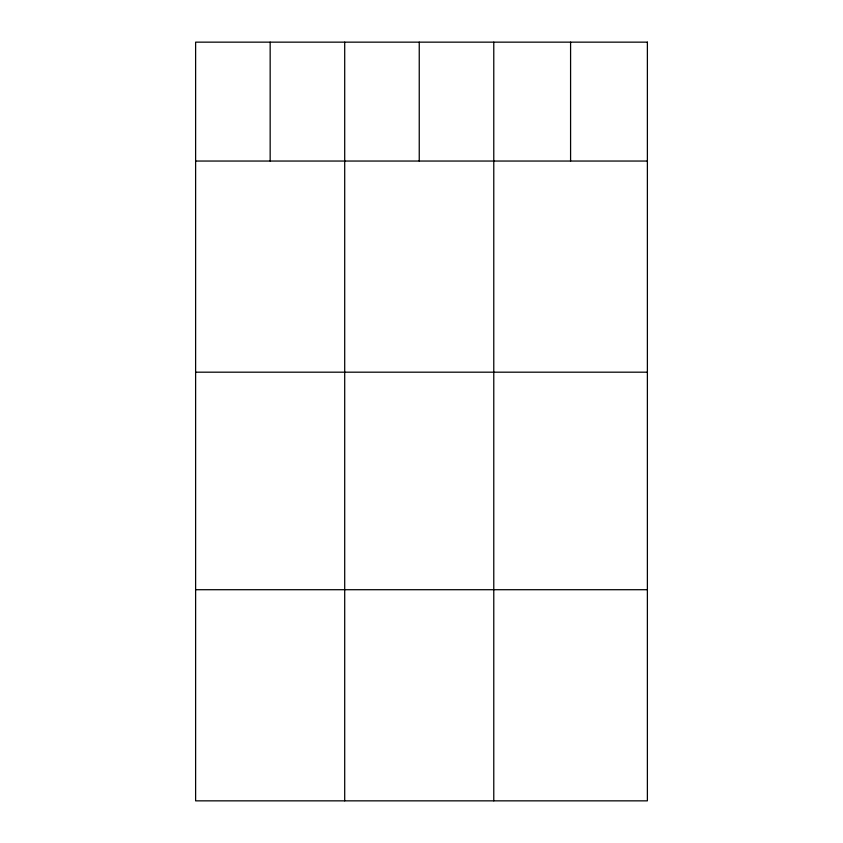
<?xml version="1.0" encoding="UTF-8"?>
<svg xmlns="http://www.w3.org/2000/svg" width="843" height="843" viewBox="0 0 843 843"><rect width="100%" height="100%" fill="white"/><g stroke="black" fill="none" stroke-linecap="round" stroke-linejoin="round"><path stroke-width="1.26" d="M195.618 161.045L647.382 161.045M195.618 372.184L647.382 372.184M195.618 589.71L647.382 589.71M570.585 42.15L570.585 161.045M493.777 42.15L493.777 800.85M419.245 42.15L419.245 161.045M344.703 42.15L344.703 800.85M270.16 42.15L270.16 161.045M647.382 42.15L195.618 42.15L195.618 800.85L647.382 800.85L647.382 42.15"/></g></svg>
